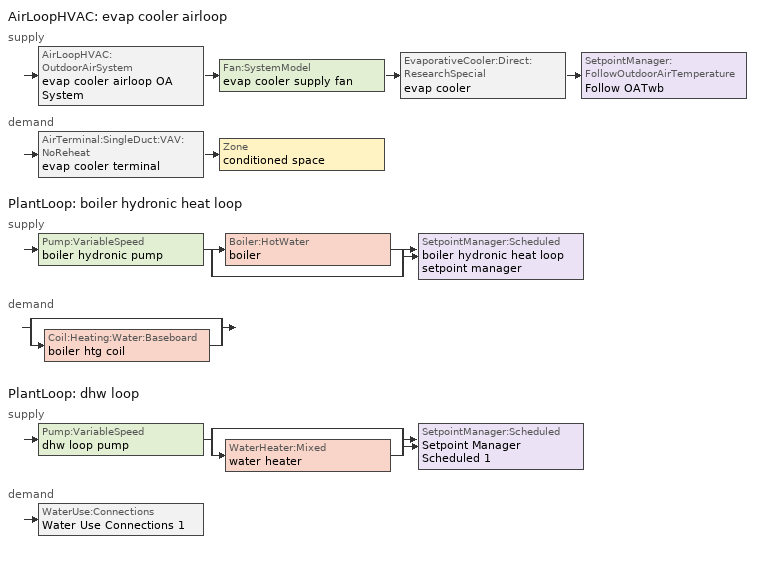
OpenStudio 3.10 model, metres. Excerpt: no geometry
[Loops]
AirLoopHVAC 'evap cooler airloop'
 supply: AirLoopHVAC:OutdoorAirSystem 'evap cooler airloop OA System' > Fan:SystemModel 'evap cooler supply fan' > EvaporativeCooler:Direct:ResearchSpecial 'evap cooler' > SetpointManager:FollowOutdoorAirTemperature 'Follow OATwb'
 demand: AirTerminal:SingleDuct:VAV:NoReheat 'evap cooler terminal' > Zone 'conditioned space'
PlantLoop 'boiler hydronic heat loop'
 supply: Pump:VariableSpeed 'boiler hydronic pump' > split
  | Boiler:HotWater 'boiler'
  | bypass
  join > SetpointManager:Scheduled 'boiler hydronic heat loop setpoint manager'
 demand: split
  | bypass
  | Coil:Heating:Water:Baseboard 'boiler htg coil'
PlantLoop 'dhw loop'
 supply: Pump:VariableSpeed 'dhw loop pump' > split
  | bypass
  | WaterHeater:Mixed 'water heater'
  join > SetpointManager:Scheduled 'Setpoint Manager Scheduled 1'
 demand: WaterUse:Connections 'Water Use Connections 1'
[Sizing:Zone]
conditioned space: Zone Cooling Design Supply Air Temperature Input Method=SupplyAirTemperature; Zone Cooling Design Supply Air Temperature {C}=14; Zone Cooling Design Supply Air Temperature Difference {deltaC}=11.11; Zone Heating Design Supply Air Temperature Input Method=SupplyAirTemperature; Zone Heating Design Supply Air Temperature {C}=40; Zone Heating Design Supply Air Temperature Difference {deltaC}=11.11; Zone Cooling Design Supply Air Humidity Ratio {kg-H2O/kg-air}=0.0085; Zone Heating Design Supply Air Humidity Ratio {kg-H2O/kg-air}=0.008; Cooling Design Air Flow Method=DesignDay; Heating Design Air Flow Method=DesignDay; Account for Dedicated Outdoor Air System=No; Dedicated Outdoor Air System Control Strategy=NeutralSupplyAir; Dedicated Outdoor Air Low Setpoint Temperature for Design {C}=autosize; Dedicated Outdoor Air High Setpoint Temperature for Design {C}=autosize; Zone Load Sizing Method=Sensible Load Only No Latent Load; Zone Latent Cooling Design Supply Air Humidity Ratio Input Method=HumidityRatioDifference; Zone Cooling Design Supply Air Humidity Ratio Difference {kgWater/kgDryAir}=0.005; Zone Latent Heating Design Supply Air Humidity Ratio Input Method=HumidityRatioDifference; Zone Humidification Design Supply Air Humidity Ratio Difference {kgWater/kgDryAir}=0.005; Sizing Option=Coincident
[Zone equipment]
conditioned space: evap cooler terminal, boiler baseboard
[EvaporativeCooler:Direct:ResearchSpecial]
evap cooler: Availability Schedule=Always On Discrete; Cooler Design Effectiveness=0.72; Recirculating Water Pump Power Consumption {W}=0; Primary Air Design Flow Rate {m3/s}=2.8836; Drift Loss Fraction=0; Blowdown Concentration Ratio=0; Water Pump Power Sizing Factor {W/(m3/s)}=0.1; Evaporative Operation Minimum Drybulb Temperature=0; Evaporative Operation Maximum Limit Wetbulb Temperature=50; Evaporative Operation Maximum Limit Drybulb Temperature=50
[AirLoopHVAC]
evap cooler airloop: Availability Schedule=Always On Discrete; Design Supply Air Flow Rate {m3/s}=2.8836; Design Return Air Flow Fraction of Supply Air Flow=1
[Sizing:System]
evap cooler airloop: Central Heating Maximum System Air Flow Ratio=0.3; Preheat Design Temperature {C}=7; Preheat Design Humidity Ratio {kg-H2O/kg-Air}=0.008; Precool Design Temperature {C}=12.8; Precool Design Humidity Ratio {kg-H2O/kg-Air}=0.008; Central Cooling Design Supply Air Temperature {C}=12.8; Central Heating Design Supply Air Temperature {C}=16.7; 100% Outdoor Air in Cooling=Yes; 100% Outdoor Air in Heating=Yes; Central Cooling Design Supply Air Humidity Ratio {kg-H2O/kg-Air}=0.0085; Zone Maximum Outdoor Air Fraction=1; Cooling Supply Air Flow Rate Per Floor Area {m3/s-m2}=0.00996765; Cooling Fraction of Autosized Cooling Supply Air Flow Rate=1; Cooling Supply Air Flow Rate Per Unit Cooling Capacity {m3/s-W}=3.94755e-05; Heating Supply Air Flow Rate Per Floor Area {m3/s-m2}=0.00996765; Heating Fraction of Autosized Heating Supply Air Flow Rate=1; Heating Fraction of Autosized Cooling Supply Air Flow Rate=1; Heating Supply Air Flow Rate Per Unit Heating Capacity {m3/s-W}=3.15882e-05; Cooling Design Capacity Method=CoolingDesignCapacity; Cooling Design Capacity {W}=autosize; Cooling Design Capacity Per Floor Area {W/m2}=234.7; Fraction of Autosized Cooling Design Capacity=1; Heating Design Capacity Method=HeatingDesignCapacity; Heating Design Capacity {W}=autosize; Heating Design Capacity Per Floor Area {W/m2}=157; Fraction of Autosized Heating Design Capacity=1; Central Cooling Capacity Control Method=OnOff; Occupant Diversity=autosize
[AirTerminal:SingleDuct:VAV:NoReheat]
evap cooler terminal: Availability Schedule=Always On Discrete; Maximum Air Flow Rate {m3/s}=2.8836; Zone Minimum Air Flow Input Method=Constant; Constant Minimum Air Flow Fraction=0; Fixed Minimum Air Flow Rate {m3/s}=0; Control For Outdoor Air=No
[Fan:SystemModel]
evap cooler supply fan: Availability Schedule=Always On Discrete; Design Maximum Air Flow Rate {m3/s}=2.8836; Speed Control Method=Discrete; Electric Power Minimum Flow Rate Fraction=0.2; Design Pressure Rise {Pa}=500; Motor Efficiency=1; Motor In Air Stream Fraction=1; Design Electric Power Consumption {W}=autosize; Design Power Sizing Method=PowerPerFlow; Electric Power Per Unit Flow Rate {W/(m3/s)}=471.801; Electric Power Per Unit Flow Rate Per Unit Pressure {W-s/m3-Pa}=1.66667; Fan Total Efficiency=0.7; Motor Loss Radiative Fraction=0; Speed Flow Fraction 1=1; Speed Electric Power Fraction 1=1
[EnergyManagementSystem:Sensor]
Name | Output Variable or Output Meter Index Key | Output Variable or Output Meter
evap_cooler_supply_fan_s | evap cooler supply fan | Fan Electricity Energy
evap_cooler_s | evap cooler | Evaporative Cooler Water Volume
boiler_plr_s | boiler | Boiler Part Load Ratio
boiler_hydronic_pump_mfr_s | boiler hydronic pump | Pump Mass Flow Rate
boiler_hydronic_pump_s | boiler hydronic pump | Pump Electricity Energy
boiler_baseboard_s | boiler baseboard | Baseboard Total Heating Energy
water_heater_energy | water heater | Water Heater FuelOilNo2 Rate
water_heater_on_cycle_parasitic | water heater | Water Heater On Cycle Parasitic Electricity Rate
water_heater_off_cycle_parasitic | water heater | Water Heater Off Cycle Parasitic Electricity Rate
fridge_tin_s; tin_s | conditioned space | Zone Mean Air Temperature
win_s | conditioned space | Zone Air Humidity Ratio
tout_s | conditioned space | Zone Outdoor Air Drybulb Temperature
evap_cooler_airloop_Fan_RTF_s | evap cooler supply fan | Fan Runtime Fraction
conditioned_space_htg_unmet_s | conditioned space | Zone Heating Setpoint Not Met Time
conditioned_space_clg_unmet_s | conditioned space | Zone Cooling Setpoint Not Met Time
[Controller:OutdoorAir]
evap cooler airloop OA Controller: Minimum Outdoor Air Flow Rate {m3/s}=0; Maximum Outdoor Air Flow Rate {m3/s}=2.8836; Economizer Control Type=NoEconomizer; Economizer Control Action Type=ModulateFlow; Economizer Maximum Limit Dry-Bulb Temperature {C}=28; Economizer Maximum Limit Enthalpy {J/kg}=64000; Lockout Type=NoLockout; Minimum Limit Type=FixedMinimum; Minimum Fraction of Outdoor Air Schedule=Always On Discrete; Controller Mechanical Ventilation=Controller Mechanical Ventilation 1; High Humidity Control=No; High Humidity Outdoor Air Flow Ratio=1; Control High Indoor Humidity Based on Outdoor Humidity Ratio=Yes; Heat Recovery Bypass Control Type=BypassWhenWithinEconomizerLimits; Economizer Operation Staging=InterlockedWithMechanicalCooling
[Controller:MechanicalVentilation]
Controller Mechanical Ventilation 1: Availability Schedule=Always On Discrete
[AirLoopHVAC:OutdoorAirSystem]
evap cooler airloop OA System: Controller=evap cooler airloop OA Controller
[SetpointManager:FollowOutdoorAirTemperature]
Follow OATwb: Control Variable=Temperature; Reference Temperature Type=OutdoorAirWetBulb; Offset Temperature Difference {deltaC}=0; Maximum Setpoint Temperature {C}=80; Minimum Setpoint Temperature {C}=6
[PlantLoop] Fluid Type=Water; Glycol Concentration=0; Load Distribution Scheme=Optimal
Name | Plant Loop Volume {m3} | Maximum Loop Flow Rate {m3/s}
boiler hydronic heat loop | Autocalculate
dhw loop | 0.003 | 0.01
[Sizing:Plant] Loop Type=Heating; Sizing Option=NonCoincident; Zone Timesteps in Averaging Window=1; Coincident Sizing Factor Mode=None
Name | Design Loop Exit Temperature {C} | Loop Design Temperature Difference {deltaC}
boiler hydronic heat loop | 82.2222 | 11.1111
dhw loop | 52.6667 | 5.55556
[Pump:VariableSpeed] Motor Efficiency=0.85; Fraction of Motor Inefficiencies to Fluid Stream=0; Coefficient 1 of the Part Load Performance Curve=0; Coefficient 2 of the Part Load Performance Curve=1; Coefficient 3 of the Part Load Performance Curve=0; Coefficient 4 of the Part Load Performance Curve=0; Minimum Flow Rate {m3/s}=0; Pump Control Type=Intermittent; Skin Loss Radiative Fraction=0.5; Design Power Sizing Method=PowerPerFlowPerPressure; Design Electric Power per Unit Flow Rate {W/(m3/s)}=348701.1; Design Shaft Power per Unit Flow Rate per Unit Head {W-s/m3-Pa}=1.28205; Design Minimum Flow Rate Fraction=0
Name | Rated Flow Rate {m3/s} | Rated Pump Head {Pa} | Rated Power Consumption {W}
boiler hydronic pump | 0.00594952 | 20000 | 158.654
dhw loop pump | 0.01 | 1 | 0
[Boiler:HotWater]
boiler: Fuel Type=FuelOilNo2; Nominal Capacity {W}=10551.4; Nominal Thermal Efficiency=0.78; Efficiency Curve Temperature Evaluation Variable=LeavingBoiler; Normalized Boiler Efficiency Curve=NonCondensingBoilerEff; Minimum Part Load Ratio=0; Maximum Part Load Ratio=1; Optimum Part Load Ratio=1; Water Outlet Upper Temperature Limit {C}=99.9; Boiler Flow Mode=LeavingSetpointModulated; On Cycle Parasitic Electric Load {W}=0; Off Cycle Parasitic Fuel Load {W}=0; Sizing Factor=1
[EnergyManagementSystem:InternalVariable]
Name | Internal Data Index Key | Internal Data Type
boiler_hydronic_pump_rated_mfr | boiler hydronic pump | Pump Maximum Mass Flow Rate
evap_cooler_airloop_max_sup_fan_mfr | evap cooler supply fan | Fan Maximum Mass Flow Rate
[EnergyManagementSystem:Actuator]
Name | Actuated Component | Actuated Component Type | Actuated Component Control Type | Zone or Space
boiler_hydronic_pump_pressure_rise_act | boiler hydronic pump | Pump | Pump Pressure Rise
mech_vent_house_fan_cfis_act | mech vent house fan cfis | ElectricEquipment | Electricity Rate | conditioned space 1
mech_vent_house_fan_sensible_load_act | mech vent house fan sensible load | OtherEquipment | Power Level | conditioned space 1
mech_vent_house_fan_latent_load_act | mech vent house fan latent load | OtherEquipment | Power Level | conditioned space 1
infil_flow_act | infil flow | Zone Infiltration | Air Exchange Flow Rate
[SetpointManager:Scheduled] Control Variable=Temperature
Name | Schedule
boiler hydronic heat loop setpoint manager | boiler hydronic heat supply setpoint
Setpoint Manager Scheduled 1 | dhw temp
[Coil:Heating:Water:Baseboard]
boiler htg coil: Heating Design Capacity Method=HeatingDesignCapacity; Heating Design Capacity {W}=10551.4; Heating Design Capacity Per Floor Area {W/m2}=0; Fraction of Autosized Heating Design Capacity=0.8; U-Factor Times Area Value {W/K}=759.704; Maximum Water Flow Rate {m3/s}=0.000454535; Convergence Tolerance=0.001
[ZoneHVAC:Baseboard:Convective:Water]
boiler baseboard: Availability Schedule=Always On Discrete; Heating Coil=boiler htg coil
[External:File]
External File 1: File=in.schedules.csv
[ElectricEquipment:Definition] Design Level Calculation Method=EquipmentLevel
Name | Design Level {W} | Fraction Latent | Fraction Radiant | Fraction Lost
clothes washer | 1243.65 | 0.03 | 0.162 | 0.7
dishwasher | 724.42 | 0.3 | 0.18 | 0.4
mech vent house fan cfis | 0 | 0 | 0 | 0
[WaterHeater:Mixed]
water heater: Tank Volume {m3}=0.143846; Setpoint Temperature Schedule=water heater setpoint; Deadband Temperature Difference {deltaC}=2; Maximum Temperature Limit {C}=99; Heater Control Type=Cycle; Heater Maximum Capacity {W}=10550.6; Heater Minimum Capacity {W}=0; Heater Fuel Type=FuelOilNo2; Heater Thermal Efficiency=0.785176; Off Cycle Parasitic Fuel Consumption Rate {W}=0; Off Cycle Parasitic Fuel Type=Electricity; Off Cycle Parasitic Heat Fraction to Tank=0; On Cycle Parasitic Fuel Consumption Rate {W}=0; On Cycle Parasitic Fuel Type=Electricity; On Cycle Parasitic Heat Fraction to Tank=0; Ambient Temperature Indicator=ThermalZone; Ambient Temperature Thermal Zone=conditioned space; Off Cycle Loss Coefficient to Ambient Temperature {W/K}=2.30013; Off Cycle Loss Fraction to Thermal Zone=0.91; On Cycle Loss Coefficient to Ambient Temperature {W/K}=2.30013; On Cycle Loss Fraction to Thermal Zone=1; Use Side Effectiveness=1; Source Side Effectiveness=1; Use Side Design Flow Rate {m3/s}=autosize; Source Side Design Flow Rate {m3/s}=autosize; Indirect Water Heating Recovery Time {hr}=1.5; Source Side Flow Control Mode=IndirectHeatPrimarySetpoint
[WaterHeater:Sizing]
water heater: Design Mode=PeakDraw; Time Storage Can Meet Peak Draw {hr}=0.538503; Time for Tank Recovery {hr}=0; Nominal Tank Volume for Autosizing Plant Connections {m3}=1
[OtherEquipment:Definition] Design Level Calculation Method=EquipmentLevel; Design Level {W}=0; Fraction Radiant=0; Fraction Lost=0
Name | Fraction Latent
mech vent house fan sensible load | 0
mech vent house fan latent load | 1
[WaterUse:Connections]
Water Use Connections 1: Drain Water Heat Exchanger Type=None; Drain Water Heat Exchanger Destination=Plant; Water Use Equipment Name 1=dhw fixtures; Water Use Equipment Name 2=dhw distribution waste; Water Use Equipment Name 3=clothes washer; Water Use Equipment Name 4=dishwasher
[WaterUse:Equipment:Definition]
Name | Peak Flow Rate {m3/s} | Target Temperature Schedule
dhw fixtures | 1.79434e-05 | mixed water temperature schedule
dhw distribution waste | 6.16797e-06 | mixed water temperature schedule
clothes washer | 5.17561e-06
dishwasher | 5.01845e-06
[WaterUse:Equipment]
Name | Water Use Equipment Definition | Flow Rate Fraction Schedule
dhw fixtures | dhw fixtures | hot_water_fixtures
dhw distribution waste | dhw distribution waste | hot_water_fixtures
clothes washer | clothes washer | hot_water_clothes_washer
dishwasher | dishwasher | hot_water_dishwasher
[Schedule:Constant]
Name | Value
Always On Discrete | 1
boiler hydronic heat supply setpoint | 82.2222
dhw temp; water heater setpoint | 52.6667
mixed water temperature schedule | 40.5556
[Curve:Bicubic]
NonCondensingBoilerEff: Coefficient1 Constant=1.11172; Coefficient2 x=0.0786141; Coefficient3 x**2=-0.400426; Coefficient4 y=0; Coefficient5 y**2=-0.000156783; Coefficient6 x*y=0.0093846; Coefficient7 x**3=0.234258; Coefficient8 y**3=1.32927e-06; Coefficient9 x**2*y=-0.0044467; Coefficient10 x*y**2=-1.22498e-05; Minimum Value of x=0.1; Maximum Value of x=1; Minimum Value of y=20; Maximum Value of y=80
[Schedule:File] External File=External File 1; Rows to Skip at Top=1; Number of Hours of Data=8760; Interpolate to Timestep=Yes; Minutes per Item=60; Translate File With Relative Path=Yes
Name | Column Number
dishwasher | 7
hot_water_fixtures | 12
hot_water_clothes_washer | 8
hot_water_dishwasher | 6
